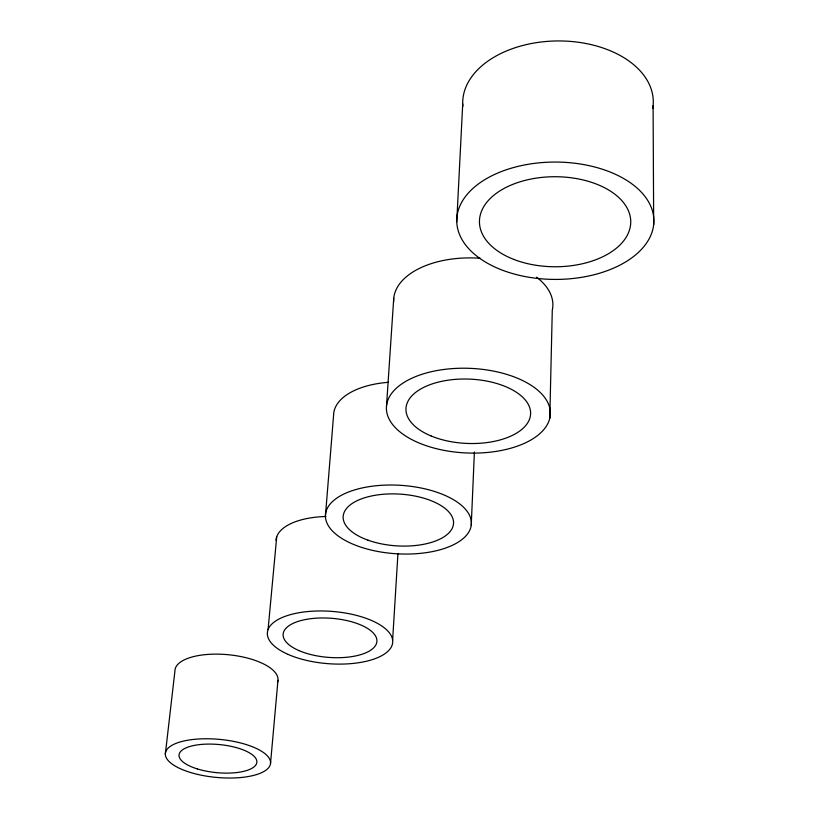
<?xml version="1.0" encoding="UTF-8"?>
<svg xmlns="http://www.w3.org/2000/svg" width="819" height="819" viewBox="0 0 819 819"><rect width="100%" height="100%" fill="white"/><g stroke="black" fill="none" stroke-linecap="round" stroke-linejoin="round"><path stroke-width="1.23" d="M549.784 418.243A82.043 42.342 2.4 0 0 436.312 370.679A82.043 42.342 2.4 0 0 419.103 443.007A82.043 42.342 2.4 0 0 549.784 418.243L552.282 310.196A79.668 44.769 2.1 0 0 536.619 277.211M471.242 525.327A73.096 34.285 3.6 0 0 366.216 487.141A73.096 34.285 3.6 0 0 357.801 546.078A73.096 34.285 3.6 0 0 471.242 525.327L474.396 452.027M456.756 221.734L462.715 103.952M392.629 640.059L397.952 553.419M386.517 405.968L393.734 298.28M325.44 515.837L333.599 415.11A71.171 36.446 3.5 0 1 388.308 382.319M270.516 763.533A52.825 19.083 5.4 0 0 193.509 739.424A52.825 19.083 5.4 0 0 189.803 772.276A52.825 19.083 5.4 0 0 270.516 763.533L277.969 680.292M268.069 629.586L276.73 536.721M165.325 754.145L174.938 670.956A51.74 20.536 5.6 0 1 230.293 654.934A51.74 20.536 5.6 0 1 277.457 682.391M653.091 105.815L653.675 224.652A98.567 58.681 0.1 0 1 500.655 269.512A98.567 58.681 0.1 0 1 511.588 168.1A98.567 58.681 0.1 0 1 653.675 224.652M275.993 540.345A61.374 28.03 4.4 0 1 325.931 516.502M393.642 301.771A79.668 44.769 2.1 0 1 480.292 258.292M462.858 106.398A95.291 61.466 -0.5 0 1 560.257 40.95A95.291 61.466 -0.5 0 1 652.774 108.272M298.976 650.603A47.021 19.605 4.4 0 0 375.993 644.655A47.021 19.605 4.4 0 0 315.069 618.263A47.021 19.605 4.4 0 0 298.976 650.603M288.237 654.463A62.848 26.208 4.4 0 0 391.4 646.805A62.848 26.208 4.4 0 0 310.452 611.332A62.848 26.208 4.4 0 0 288.237 654.463M197.328 768.918A39.066 14.107 5.4 0 0 256.849 762.315A39.066 14.107 5.4 0 0 199.682 744.594A39.066 14.107 5.4 0 0 197.328 768.918M367.997 540.182A55.282 25.921 3.6 0 0 453.47 524.17A55.282 25.921 3.6 0 0 373.638 495.556A55.282 25.921 3.6 0 0 367.997 540.182M431.234 436.025A62.357 32.176 2.4 0 0 530.221 416.779A62.357 32.176 2.4 0 0 443.427 380.978A62.357 32.176 2.4 0 0 431.234 436.025M513.769 259.398A75.645 45.014 0.1 0 0 630.63 224.304A75.645 45.014 0.1 0 0 520.884 181.552A75.645 45.014 0.1 0 0 513.769 259.398"/></g></svg>
